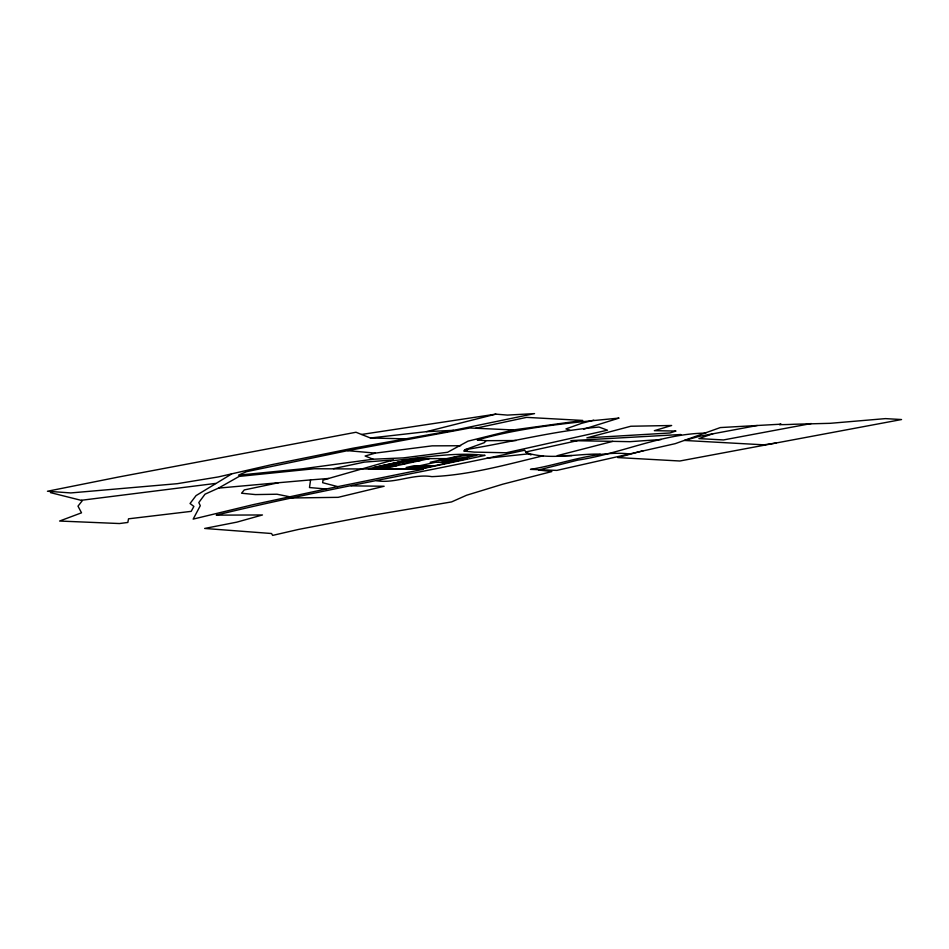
<?xml version="1.0" encoding="UTF-8"?>
<svg xmlns="http://www.w3.org/2000/svg" width="949" height="949" viewBox="0 0 949 949"><rect width="100%" height="100%" fill="white"/><g stroke="black" fill="none" stroke-linecap="round" stroke-linejoin="round"><path stroke-width="1.42" d="M333.49 468.664L364.286 462.116L393.432 459.921L328.627 478.462L310.584 479.909L309.481 487.549L326.136 488.996L423.373 469.269L314.261 468.747L239.195 476.398L218.519 488.106L205.02 494.18L198.792 502.567L200.298 505.687L193.169 519.103L252.849 504.726L326.136 488.996M516.137 440.538L486.054 440.68L484.322 442.673L464.82 449.755L463.729 451.036L474.203 452.115L506.303 452.768L607.479 430.194L599.056 427.062C553.73 430.858 509.672 442.542 464.82 449.755L467.24 450.656L464.678 451.131M51.839 491.558L50.487 492.626L82.338 500.633L77.996 506.149L81.519 512.816L59.597 521.037L119.432 523.54L127.842 522.46L128.518 518.818L191.188 511.357L193.881 506.434L190.049 503.504L196.052 495.603L231.532 474.037M513.314 429.944L469.921 427.987L347.607 450.656L246.526 471.677L238.519 475.164L302.221 468.842L373.123 459.221L403.42 457.881L447.572 452.27L468.059 441.143L513.314 429.944L582.793 420.443L526.565 417.37L475.663 428.248M629.187 453.883C595.45 450.301 563.267 463.978 530.455 469.387L556.849 470.396L675.214 443.658L720.315 427.572L781.122 424.167L779.473 424.63L780.422 424.642A65.232 7.046 -6.8 0 0 793.898 424.262L830.185 423.313L885.464 418.616L901.55 419.541L679.816 461L617.752 457.572L643.303 450.668M713.007 433.729L698.915 438.592L723.482 439.945L811.241 423.527M583.576 429.197L619.056 418.082C571.512 422.732 523.421 426.908 477.3 439.968L486.054 440.68M328.627 478.462L323.004 480.17L322.648 482.697L337.773 486.635M379.351 468.806L407.406 460.277M460.645 445.745L432.139 445.852L375.365 453.112L365.128 456.018L373.123 459.221M577.111 440.739L525.853 451.961M593.742 420.146L581.701 423.301L565.972 428.912L569.993 430.288M705.795 433.112C661.773 433.61 621.037 453.669 577.811 460.111L538.534 469.992L551.843 471.558L502.78 484.192L466.6 495.236L451.582 501.914L368.188 515.995L298.615 529.412L272.66 535.39L271.533 533.516L204.652 528.451L236.835 522.14L262.47 514.963L216.265 515.141C318.342 490.17 422.032 472.721 524.655 450.229L526.398 452.744C549.732 460.265 576.031 453.61 600.243 454.12M661.263 439.494L629.934 441.676L612.805 441.356L557.229 455.674L571.891 455.603M370.43 437.999L426.504 431.653L495.829 414.132L507.43 415.093L534.536 413.61L453.646 430.324L352.435 448.319L271.533 464.713L218.246 476.944L177.214 483.693L70.795 492.934L47.45 491.25L118.15 477.098L355.994 432.258L370.43 437.999L408.177 438.901M543.433 455.734C506.671 464.536 469.874 475.022 431.89 476.647C413.278 473.539 395.448 483.776 376.812 480.763M382.471 468.806L429.577 458.569M405.792 468.865L416.528 466.54L430.632 466.576M419.612 465.757L435.638 462.282M452.898 458.628L442.163 460.965L456.279 461M428.711 465.781L420.692 467.525L406.125 467.489L414.132 465.745L434.191 465.805M444.737 462.305L476.778 455.33L462.21 455.295L430.158 462.27L450.217 462.317M310.584 479.909L278.472 482.733L244.273 489.933L241.532 493.231L255.423 494.583L277.001 494.227L289.445 496.73M419.672 469.257L485.081 455.378C453.563 451.724 421.795 458.094 390.407 460.834M757.266 425.508L699.46 436.315L684.478 440.455L763.886 444.832L776.306 442.981M495.829 414.132L361.593 434.452M81.531 500.265L215.482 483.432M528.676 453.824L486.837 458.248M413.195 459.019L418.165 458.533M218.519 488.106L278.472 482.733M680.884 434.512L570.871 440.633L612.805 441.356M426.504 431.653L453.646 430.324M290.738 497.988L338.141 497.335L384.143 486.256L351.059 485.841M454.191 457.038L468.77 457.074M428.699 458.735L414.12 458.699L374.06 467.406L388.639 467.442M446.184 458.782L460.763 458.818M406.113 460.443L420.68 460.479M438.177 460.526L452.744 460.562M405.484 460.87L418.841 460.906M398.106 462.187L412.673 462.222M390.086 463.919L404.665 463.966M382.079 465.662L396.646 465.698M387.062 466.457L393.206 466.481M347.607 450.656L375.365 453.112M526.398 452.744L531.013 454.939M675.735 431.048L669.935 432.981L586.862 437.88L630.848 426.243L671.655 425.496L654.347 430.668L675.735 431.048M415.223 458.581L368.366 468.77L419.909 468.901L467.003 458.664L415.223 458.581"/></g></svg>
